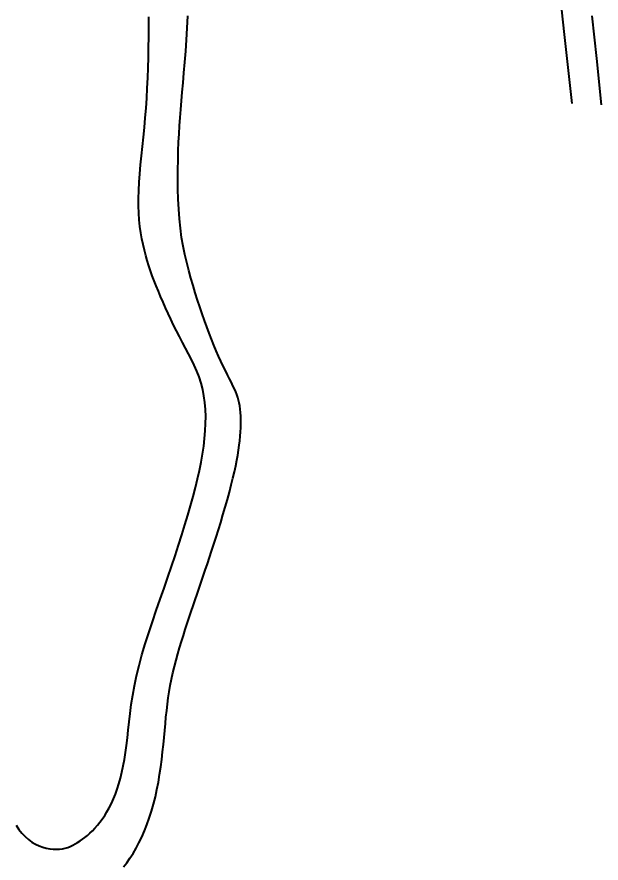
# Model space of a CAD drawing. Header units: metres. Extents: x 561401 to 594056, y 8460144 to 8508504.
# Drawn here: x 572609.1 to 572647.7, y 8464749.6 to 8464805.6 of the extents above; entities that cross this region are included whole.
import ezdxf

# ---------------------------------------------------------------- set-up
doc = ezdxf.new("R2010")
doc.units = ezdxf.units.M
doc.layers.add('1.1. VIA EXISTENTE', color=252, linetype='Continuous')

msp = doc.modelspace()

# ---------------------------------------------------------------- linework, layer by layer
at = {"layer": '1.1. VIA EXISTENTE', "color": 253, "linetype": 'Continuous', "lineweight": 40, "ltscale": 0.2, "true_color": 0x84a4a6}
for points in [[(572644.823, 8464808.332), (572645.25, 8464804.423), (572645.747, 8464799.871)], [(572609.009, 8464752.151), (572609.198, 8464751.871), (572609.398, 8464751.619), (572609.607, 8464751.394), (572609.826, 8464751.199), (572610.054, 8464751.032), (572610.29, 8464750.894), (572610.53, 8464750.783), (572610.771, 8464750.696), (572611.01, 8464750.632), (572611.245, 8464750.589), (572611.471, 8464750.566), (572611.686, 8464750.56), (572611.888, 8464750.57), (572612.078, 8464750.596), (572612.258, 8464750.635), (572612.43, 8464750.687), (572612.596, 8464750.752), (572612.758, 8464750.827), (572612.918, 8464750.913), (572613.078, 8464751.008), (572613.239, 8464751.112), (572613.402, 8464751.225), (572613.566, 8464751.348), (572613.731, 8464751.481), (572613.896, 8464751.627), (572614.061, 8464751.785), (572614.225, 8464751.957), (572614.388, 8464752.143), (572614.551, 8464752.344), (572614.711, 8464752.561), (572614.868, 8464752.794), (572615.021, 8464753.043), (572615.169, 8464753.309), (572615.312, 8464753.591), (572615.448, 8464753.891), (572615.577, 8464754.208), (572615.697, 8464754.543), (572615.81, 8464754.897), (572615.914, 8464755.269), (572616.01, 8464755.66), (572616.099, 8464756.072), (572616.179, 8464756.503), (572616.252, 8464756.955), (572616.317, 8464757.428), (572616.375, 8464757.923), (572616.43, 8464758.44), (572616.487, 8464758.98), (572616.551, 8464759.542), (572616.627, 8464760.128), (572616.719, 8464760.738), (572616.832, 8464761.371), (572616.971, 8464762.029), (572617.139, 8464762.712), (572617.333, 8464763.415), (572617.549, 8464764.134), (572617.782, 8464764.865), (572618.028, 8464765.604), (572618.281, 8464766.346), (572618.538, 8464767.087), (572618.793, 8464767.823), (572619.042, 8464768.55), (572619.285, 8464769.266), (572619.521, 8464769.97), (572619.747, 8464770.661), (572619.964, 8464771.338), (572620.17, 8464772), (572620.364, 8464772.645), (572620.547, 8464773.273), (572620.716, 8464773.883), (572620.871, 8464774.476), (572621.011, 8464775.052), (572621.137, 8464775.612), (572621.247, 8464776.158), (572621.34, 8464776.69), (572621.417, 8464777.21), (572621.477, 8464777.718), (572621.519, 8464778.215), (572621.543, 8464778.701), (572621.547, 8464779.177), (572621.53, 8464779.641), (572621.492, 8464780.093), (572621.432, 8464780.534), (572621.349, 8464780.963), (572621.242, 8464781.38), (572621.111, 8464781.785), (572620.958, 8464782.179), (572620.788, 8464782.566), (572620.605, 8464782.947), (572620.412, 8464783.324), (572620.212, 8464783.699), (572620.01, 8464784.074), (572619.81, 8464784.452), (572619.614, 8464784.834), (572619.423, 8464785.218), (572619.239, 8464785.602), (572619.06, 8464785.985), (572618.889, 8464786.364), (572618.724, 8464786.738), (572618.567, 8464787.105), (572618.418, 8464787.462), (572618.277, 8464787.808), (572618.144, 8464788.146), (572618.018, 8464788.479), (572617.9, 8464788.809), (572617.789, 8464789.141), (572617.685, 8464789.477), (572617.587, 8464789.819), (572617.495, 8464790.172), (572617.409, 8464790.539), (572617.33, 8464790.919), (572617.26, 8464791.316), (572617.201, 8464791.731), (572617.154, 8464792.164), (572617.12, 8464792.617), (572617.102, 8464793.092), (572617.101, 8464793.59), (572617.117, 8464794.111), (572617.149, 8464794.655), (572617.193, 8464795.218), (572617.247, 8464795.8), (572617.307, 8464796.399), (572617.37, 8464797.012), (572617.434, 8464797.637), (572617.495, 8464798.272), (572617.551, 8464798.916), (572617.601, 8464799.568), (572617.645, 8464800.226), (572617.683, 8464800.889), (572617.715, 8464801.557), (572617.741, 8464802.229), (572617.761, 8464802.902), (572617.775, 8464803.578), (572617.782, 8464804.253), (572617.784, 8464804.927), (572617.783, 8464805.596)], [(572616.11, 8464749.392), (572616.329, 8464749.672), (572616.54, 8464749.97), (572616.744, 8464750.287), (572616.942, 8464750.625), (572617.134, 8464750.986), (572617.319, 8464751.367), (572617.495, 8464751.768), (572617.662, 8464752.186), (572617.819, 8464752.622), (572617.965, 8464753.073), (572618.099, 8464753.538), (572618.22, 8464754.016), (572618.327, 8464754.504), (572618.42, 8464755), (572618.503, 8464755.501), (572618.576, 8464756.003), (572618.64, 8464756.503), (572618.696, 8464756.998), (572618.747, 8464757.484), (572618.793, 8464757.958), (572618.837, 8464758.418), (572618.879, 8464758.865), (572618.922, 8464759.301), (572618.967, 8464759.728), (572619.016, 8464760.148), (572619.07, 8464760.564), (572619.133, 8464760.978), (572619.205, 8464761.392), (572619.287, 8464761.807), (572619.38, 8464762.223), (572619.481, 8464762.64), (572619.589, 8464763.056), (572619.703, 8464763.47), (572619.823, 8464763.882), (572619.946, 8464764.291), (572620.071, 8464764.695), (572620.197, 8464765.095), (572620.324, 8464765.49), (572620.453, 8464765.883), (572620.582, 8464766.272), (572620.713, 8464766.661), (572620.844, 8464767.048), (572620.976, 8464767.436), (572621.11, 8464767.825), (572621.244, 8464768.217), (572621.38, 8464768.612), (572621.517, 8464769.014), (572621.657, 8464769.424), (572621.798, 8464769.845), (572621.941, 8464770.279), (572622.087, 8464770.728), (572622.236, 8464771.194), (572622.387, 8464771.678), (572622.539, 8464772.175), (572622.69, 8464772.679), (572622.838, 8464773.184), (572622.98, 8464773.684), (572623.114, 8464774.173), (572623.238, 8464774.645), (572623.351, 8464775.093), (572623.449, 8464775.513), (572623.535, 8464775.907), (572623.608, 8464776.277), (572623.67, 8464776.626), (572623.722, 8464776.956), (572623.765, 8464777.271), (572623.799, 8464777.573), (572623.827, 8464777.866), (572623.848, 8464778.151), (572623.863, 8464778.427), (572623.871, 8464778.695), (572623.873, 8464778.953), (572623.867, 8464779.2), (572623.854, 8464779.436), (572623.834, 8464779.66), (572623.805, 8464779.87), (572623.769, 8464780.066), (572623.723, 8464780.253), (572623.669, 8464780.435), (572623.605, 8464780.616), (572623.531, 8464780.8), (572623.446, 8464780.992), (572623.35, 8464781.197), (572623.242, 8464781.419), (572623.123, 8464781.661), (572622.993, 8464781.923), (572622.854, 8464782.206), (572622.708, 8464782.507), (572622.557, 8464782.827), (572622.401, 8464783.165), (572622.244, 8464783.52), (572622.086, 8464783.891), (572621.929, 8464784.277), (572621.773, 8464784.678), (572621.618, 8464785.093), (572621.464, 8464785.521), (572621.312, 8464785.961), (572621.16, 8464786.412), (572621.009, 8464786.874), (572620.859, 8464787.345), (572620.71, 8464787.826), (572620.565, 8464788.318), (572620.424, 8464788.823), (572620.291, 8464789.343), (572620.167, 8464789.881), (572620.056, 8464790.437), (572619.958, 8464791.015), (572619.876, 8464791.616), (572619.812, 8464792.24), (572619.764, 8464792.883), (572619.731, 8464793.538), (572619.712, 8464794.196), (572619.704, 8464794.851), (572619.707, 8464795.497), (572619.718, 8464796.124), (572619.735, 8464796.728), (572619.758, 8464797.303), (572619.786, 8464797.855), (572619.818, 8464798.395), (572619.856, 8464798.932), (572619.897, 8464799.475), (572619.944, 8464800.033), (572619.994, 8464800.616), (572620.049, 8464801.234), (572620.107, 8464801.892), (572620.167, 8464802.589), (572620.225, 8464803.319), (572620.278, 8464804.076), (572620.324, 8464804.855), (572620.359, 8464805.651)], [(572647.088, 8464805.654), (572647.393, 8464802.847), (572647.688, 8464799.787)]]:
    msp.add_lwpolyline(points, dxfattribs=at)

doc.saveas('drawing.dxf')
